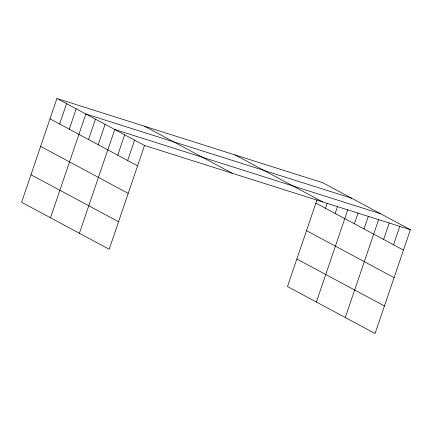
<?xml version="1.0" encoding="UTF-8"?>
<svg xmlns="http://www.w3.org/2000/svg" width="432" height="432" viewBox="0 0 432 432"><rect width="100%" height="100%" fill="white"/><g stroke="black" fill="none" stroke-linecap="round" stroke-linejoin="round"><path stroke-width="0.65" d="M56.932 98.491L21.6 202.279L109.188 249.253L144.52 145.465L56.932 98.491L322.812 182.747L410.4 229.721L375.068 333.509L287.48 286.535L316.958 199.94M59.632 124.033L66.566 103.653M69.266 129.2L76.205 108.821M50.506 217.782L85.838 113.989L351.713 198.245M88.533 139.536L95.472 119.156M98.172 144.704L105.106 124.324M79.407 233.285L114.745 129.492L380.619 213.748M117.731 155.196L124.67 134.816M127.656 160.515L134.595 140.141M325.507 208.289L327.245 203.197M335.146 213.457L337.527 206.453M316.381 302.038L347.814 209.709M354.413 223.792L358.101 212.965M364.046 228.96L368.383 216.221M345.287 317.542L378.67 219.478M383.611 239.452L389.248 222.896M393.536 244.777L399.821 226.309M144.52 145.465L410.4 229.721M235.073 154.942L322.661 201.917M315.873 203.126L403.461 250.096M144.671 126.295L232.259 173.27M306.504 230.65L394.092 277.625M49.999 118.865L137.587 165.839M296.849 259.011L384.437 305.986M40.624 146.394L128.212 193.369M30.969 174.755L118.557 221.729"/></g></svg>
